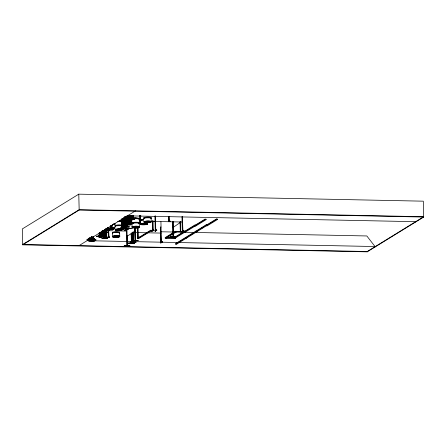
<?xml version="1.0" encoding="UTF-8"?>
<svg xmlns="http://www.w3.org/2000/svg" width="446" height="446" viewBox="0 0 446 446"><rect width="100%" height="100%" fill="white"/><g stroke="black" fill="none" stroke-linecap="round" stroke-linejoin="round"><path stroke-width="0.67" d="M124.506 218.919L124.585 217.642M124.702 217.001C126.257 218.651 121.424 220.792 124.568 218.925M133.064 236.603L133.12 234.624M133.153 238.248L131.871 239.028L133.164 238.303L133.282 236.324M175.997 236.876L170.255 236.82L175.986 236.798L170.322 236.464L175.992 236.553L175.975 236.848M94.296 241.052L88.665 240.935L94.385 240.996L94.374 240.678L88.743 240.567L88.665 240.935L94.385 240.996M98.934 235.22L104.648 235.298L104.643 234.981L99.006 234.864L98.934 235.237L104.648 235.298M101.995 238.51L107.698 238.515L101.995 238.526L102.073 238.153L107.703 238.27L107.631 238.604M118.658 229.027L118.731 228.67L118.658 229.043L124.373 229.105L124.367 228.787L118.725 228.703M120.197 225.67L125.9 225.67L120.275 225.308L120.197 225.682L125.9 225.67M120.264 225.325L125.9 225.425M130.566 224.583L130.494 224.94L121.819 224.684L121.814 224.366L130.572 224.567L124.941 224.7M134.642 219.198L129.011 219.07L134.642 219.198L134.72 218.824L129.084 218.713M134.307 243.388L128.677 243.293L134.307 243.421L134.385 243.048L128.743 243.209M134.374 243.081L128.743 242.97M92.757 239.558L87.065 239.547L87.143 239.19L92.762 239.307L92.774 239.63L87.065 239.53L92.774 239.63M105.797 233.219L100.105 233.225L105.808 233.297L105.802 232.974L100.177 232.857L100.105 233.225L105.808 233.297M124.2 245.724L129.909 245.807L129.903 245.484L124.278 245.367L124.267 245.657M121.864 226.3L127.578 225.67L121.864 226.312L127.589 225.988L127.584 225.665M124.484 217.347L124.261 219.014L123.771 219.304M132.741 236.636L132.891 235.527M96.626 236.151L96.631 236.469L101.967 235.912M96.609 236.174L101.978 235.65L101.989 235.967L96.503 236.425M128.487 228.497L128.532 229.16L128.782 227.884M127.684 228.023L127.511 229.79L127.863 228.079L128.292 229.266L128.147 228.235M104.816 229.991L109.153 230.537L109.147 230.214L105.027 229.645L109.125 230.231M108.941 230.537L104.988 229.935L105.039 229.645M125.064 223.385L125.103 223.095L124.891 223.457L129.323 223.976L129.189 215.881M125.086 223.128L127.166 223.379M125.081 223.368L129.201 223.914L128.994 215.881M129 224.015L128.994 223.407L129.412 223.329L129.429 223.909L127.907 224.823M138.723 223.1L140.936 223.886L138.723 223.111L139.024 222.771L140.975 223.613L140.702 223.914M107.146 237.735L107.447 237.434L107.458 237.757C106.761 237.172 109.738 236.369 108.713 237.317C107.519 237.54 108.646 236.168 108.724 236.77M124.847 230.459L126.452 229.277L124.886 230.543C125.365 230.47 126.842 229.629 126.257 229.539M126.408 229.545L124.601 230.498M132.083 241.024L130.243 242.245M131.319 241.286L131.955 241.258L131.966 241.816L131.297 241.844L131.275 241.275L132.061 241.264L130.488 241.983L130.527 242.295M151.941 231.229L153.508 229.963L151.629 231.223L153.368 230.192L153.379 230.749L153.312 230.225M151.891 231.173L153.474 230.197L152.699 230.214M153.207 230.259L153.519 230.281M170.255 236.798L170.327 236.458M102.067 238.432L107.715 238.588M124.936 224.734L130.566 224.845M125.889 225.721L120.197 225.682M173.41 236.324L173.21 236.157M172.836 221.372L173.265 236.826L173.031 221.372M180.396 221.774L180.68 231.764L180.273 231.842L180.44 231.179M93.024 239.703L91.419 240.366L91.804 240.288M92.98 239.441L92.946 240.009L91.469 240.94L91.452 239.591M93.103 236.664L93.03 240.099L92.768 236.748M102.117 234.596L101.967 234.68M103.299 233.832L103.282 233.843M103.076 234.395L103.361 234.384M105.178 237.869L104.749 237.958L105.072 237.952M104.743 229.751L105.189 238.432M104.587 229.629L104.765 238.515L106.321 237.59L106.321 237.021M106.142 237.668L106.516 237.043M106.421 237.673L105.044 238.526L104.983 237.974M124.317 224.271L124.562 224.277M123.029 218.334L123.213 225.682L123.168 218.25M124.339 224.84L124.651 224.829M121.842 228.402L121.412 228.475L121.736 228.469M123.207 227.56L122.778 227.633L123.168 227.549M121.373 218.93L121.658 229.049L123.219 228.107M131.888 215.652C132.769 219.097 131.18 219.527 132.15 218.434M129.167 223.898C126.497 227.137 128.008 222.465 128.035 224.728L127.79 215.39M133.532 217.598L133.27 217.587M133.426 217.67L133.354 218.139M132.027 219.081L133.583 218.155L133.259 218.161M133.031 242.072L131.431 242.741L131.832 242.663M132.914 241.821C133.889 241.765 132.211 243.215 133.003 241.804M131.871 243.209L131.581 233.202M132.863 242.457L131.453 243.304L131.62 242.652M131.587 241.208L131.676 243.315L133.248 242.379L132.953 232.36M89.997 239.474L90.025 238.9M90.259 239.469L90.17 237.473M91.508 238.153C90.99 238.125 91.865 237.874 91.659 238.643L90.059 239.569L89.975 237.467M91.229 238.716L91.547 238.71M104.487 231.998L102.853 232.661L103.243 232.583M104.659 231.742L104.303 231.82M104.275 232.372L104.587 232.377M127.383 245.105L127.015 245.735M126.965 245.729L126.592 228.385M126.976 230.292L127.194 245.746L127.11 235.672M135.088 227.343L135.233 240.673M124.629 225.643L124.913 225.626M125.761 216.951L126.123 227.059L124.635 226.194L125.064 226.256M129.173 223.959L129.05 215.97M173.054 227.482L180.413 222.42M177.725 231.691L177.714 231.374L183.462 231.736L177.792 231.608M173.249 236.269L173.21 236.731M180.652 231.753L180.195 221.774M78.78 194.161L22.3 228.949L22.69 244.826L367.22 251.839L423.7 217.051L423.31 201.174L78.78 194.161L79.171 210.038L22.69 244.826M79.014 245.64L135.495 210.852M90.304 239.876L96.007 239.987L90.376 239.87M100.556 234.239L106.271 234.301L100.556 234.239L100.551 233.916L106.193 234.05L100.562 233.938M91.631 240.433L92.824 239.697M91.569 236.631L91.664 240.94L93.236 240.004M91.709 240.929L91.737 237.506M103.093 233.999L101.9 234.735L103.288 233.999M103.26 234.301L101.699 235.226L101.671 231.892M130.656 218.033L136.348 218.144L130.645 217.999M129.095 219.031L134.725 219.148M95.996 239.965L90.282 239.614L90.287 239.937M133.17 217.843L131.977 218.585L133.365 217.849M131.955 218.434L131.815 219.086L133.321 218.144M123.18 225.13L124.551 224.45M123.163 225.18L124.356 224.444M124.501 224.739L123.001 225.687M123.213 225.682L124.769 224.756L124.534 217.408M124.624 224.829L124.2 217.486M126.491 223.825L126.48 223.507L132.206 223.892L126.575 223.775M118.664 228.999L124.373 229.105M120.37 227.978L126.001 228.107L120.297 227.984M106.159 237.289L104.961 238.025L106.354 237.289M127.829 224.327L129.028 223.585M129.039 223.418L129.373 223.335M129.223 223.591L127.628 224.266M122.817 227.806L121.624 228.542L123.012 227.806M122.968 228.101L121.429 229.032L121.251 219.683M109.248 237.64L103.628 237.439L109.248 237.64L109.242 237.322M130.243 228.737L131.185 228.157M126.787 236.402L134.987 231.351M131.62 233.576L132.785 232.862M131.676 233.648L132.847 232.862M135.93 242.122L130.288 241.988L135.93 242.423L135.918 242.1M128.677 243.304L128.755 242.936M130.288 241.988L130.383 242.239M138.946 237.434L150.631 230.236L151.378 230.253L151.389 230.733L139.704 237.93L138.957 237.913L138.946 237.434L139.693 237.45L139.704 237.93M138.957 237.913L151.378 230.253M131.637 242.802L132.836 242.066M166.302 238.103L176.549 231.792L176.538 231.312L175.445 231.29L165.193 237.601L165.204 238.08L175.445 238.064L175.434 237.584L167.322 237.417M165.204 238.08L175.456 231.769L176.549 231.792M171.983 234.117L173.12 233.414M174.832 232.36L176.538 231.312M185.581 231.229L184.488 231.206L174.235 237.523L174.247 238.002L175.339 238.025L185.592 231.708L184.499 231.686L174.247 238.002M184.466 231.435L194.712 225.119L195.811 225.141L193.531 226.546M194.724 225.47L204.976 219.159L206.069 219.181L206.08 219.661L195.827 225.971L194.735 225.949L194.712 225.119M184.488 231.206L184.477 231.914L194.724 225.604M175.434 237.584L175.094 238.275M194.735 225.949L204.987 219.638L206.08 219.661M195.253 225.971L185.569 231.937L184.477 231.914M206.136 224.817L175.573 243.639L175.59 244.118L176.683 244.14L207.239 225.319L207.251 225.799L206.158 225.776L206.136 224.817L207.228 224.84M175.59 244.118L216.394 218.986L217.492 219.008L217.503 219.488L207.251 225.799M178.378 242.613L179.521 241.91M190.737 234.997L191.88 234.295M201.531 228.346L202.674 227.65M206.158 225.776L216.405 219.465L217.503 219.488M211.794 222.515L212.932 221.813M423.694 216.717L79.165 209.704L22.679 244.497L367.209 251.511L423.115 217.074M91.252 238.326L90.031 239.062L91.447 238.331M101.85 232.176L101.755 231.909L107.386 232.048L107.386 232.349L107.386 232.048M91.397 238.632L89.841 239.563L89.83 237.551M104.542 231.814L104.559 232.377L104.448 229.712M103.065 232.728L104.292 231.992M104.448 231.736L104.436 232.299L102.875 233.23L102.853 230.549M94.346 238.682L94.335 238.365L88.715 238.242L88.726 238.56L94.346 238.682L88.737 238.504M107.408 237.462L109.025 236.486L107.458 237.757M107.146 237.746L108.952 236.765M125.722 230.047L125.633 229.528L126.201 229.5M132.601 240.528L138.149 240.65M132.523 240.611L138.143 240.734L138.132 240.416L132.512 240.294L132.607 240.561M130.483 242L132.094 241.03M130.215 242.284L131.771 241.292M137.597 238.047C139.068 236.302 140.579 237.696 137.914 238.376L137.597 238.047L139.208 237.133M131.854 241.849L131.698 233.186M137.602 238.37L139.252 237.383M139.464 237.389L137.914 238.376M135.16 240.132C135.328 240.4 135.439 239.697 135.144 240.689M134.893 227.343L135.461 240.689M155.347 230.649C156.501 228.971 153.736 231.039 155.788 230.666L155.431 215.981M160.493 227.081L160.911 242.451L160.493 227.081L161 227.086M155.024 230.838L156.63 229.896L155.063 230.866L155.347 231.162L155.063 230.866M155.035 231.156L156.641 230.13M155.32 231.123L156.92 230.22L156.613 229.891M160.922 221.729L161.435 242.451L161.285 241.899M161.463 242.412C160.61 242.841 160.554 241.442 161.474 241.86M162.277 241.671L160.677 242.908L162.561 241.966L162.238 241.643L160.677 242.908M162.283 241.883L160.711 242.83L160.989 242.914M160.961 242.875L162.55 241.933M182.81 230.827C181.868 230.682 183.033 230.738 182.905 231.351M182.486 216.661L182.849 231.385L182.336 231.34L182.336 230.772L182.414 231.329M182.08 231.519L183.657 230.576L183.975 230.9L182.403 231.848L182.08 231.519L182.403 231.848M182.124 231.764L183.741 230.855L182.091 231.842M182.375 231.809L183.975 230.889M123.609 217.603L124.099 217.314M123.403 221.339L124.674 220.625M132.049 233.715L132.54 233.425M132.573 234.936L132.088 235.226L131.787 233.866M131.782 237.261L132.986 236.547M131.609 235.555L131.771 237.328L133.047 236.547M107.168 228.246C107.553 233.007 107.324 227.778 107.631 230.175M110.692 228.999L111.316 228.943L111.327 229.5M127.361 223.139L127.701 223.072M126.948 215.669L127.104 223.691L131.403 222.955M130.767 222.448L131.392 222.392L131.063 223.022L130.656 215.658M131.815 241.303L132.1 241.347M123.079 225.598L123.141 225.029M127.734 224.182L127.824 224.734L127.595 215.385M101.878 234.585L102.14 235.148L101.989 231.139M127.796 224.739L127.456 215.468M91.597 240.846L91.608 240.282M121.541 228.96L121.864 228.954L121.568 218.936M104.882 238.443L104.938 237.874M102.987 233.147L103.048 232.578M180.524 231.273L180.585 231.831M173.293 236.257L173.304 236.815M99.224 235.689C99.871 235.934 98.94 235.276 99.402 236.213M101.359 231.597L101.537 237.038C97.88 236.754 100.027 235.666 99.542 232.288M101.688 236.452L101.487 237.032M101.699 237.016L101.571 231.669M124.473 224.756L124.506 224.187M103.327 233.827L103.299 234.401L103.16 230.292M103.21 234.312L103.243 233.743M101.844 235.154L101.794 231.134M121.602 228.391L121.619 228.949M102.022 235.226L103.505 234.306L103.355 230.298M122.94 228.118L122.756 218.757M121.708 229.043L121.708 228.469M93.058 239.53L93.125 240.082M133.07 241.899L132.847 241.899M131.715 243.299L131.721 242.735M103.177 232.656L103.098 233.236M90.103 239.558L90.109 238.989M135.283 240.21L135.294 240.768M127.16 245.077L127.394 245.646M127.132 223.117L127.378 223.702M131.33 222.967L131.169 215.608M107.079 229.662L107.475 229.595M107.553 229.634L107.018 229.679L107.029 230.242L111.277 229.517L110.714 229.562L111.032 228.926L111.255 229.517M107.096 230.22L107.023 228.229M107.57 230.192L107.525 227.51M110.781 229.545L110.675 226.217M124.668 226.194L124.557 220.848M139.972 223.496C141.583 220.926 139.397 224.684 140.613 223.491M168.733 220.558C170.037 220.134 169.028 221.617 168.934 221.149M152.755 230.738L152.8 230.22M155.225 230.688L155.849 230.666L155.699 230.142M138.327 237.356L138.227 237.919L138.098 227.209M137.792 237.869C137.323 236.564 139.252 237.958 137.847 237.908L137.591 227.215L137.808 237.902M131.38 241.286L131.492 243.299M131.358 241.844L131.191 233.174M129.491 222.576L133.605 223.167M130.778 222.61L127.556 223.206L130.923 222.632M109.248 229.149L113.529 229.729L109.186 228.882L109.415 229.127M127.422 223.056L127.567 223.608M131.029 215.591L131.141 222.939L131.163 222.376M111.048 229.489L111.037 225.481M107.419 230.164L107.38 227.493M126.146 230.103L125.939 216.271M160.989 242.401L161.43 242.418M131.046 222.465L130.934 223.033L130.795 215.68M107.23 230.259L107.263 229.69M140.027 222.928L140.434 222.888M140.546 223.491L140.401 215.518M168.844 221.11L168.755 216.555M169.318 221.116L169.185 216.483M132.997 242.373L132.757 232.355M99.659 236.302L99.358 235.744M101.716 236.441L101.526 236.48M98.945 236.96L104.314 236.469L104.436 236.826L99.068 237.283L98.945 236.96L99.084 237.328L104.331 236.737M101.487 236.369L101.275 236.971L101.175 231.613M168.404 220.346L170.366 221.511C171.576 221.612 167.936 220.101 168.41 220.67L170.366 221.511M168.41 220.67L168.705 220.614M126.251 226.953L125.95 226.406L126.112 227.047M125.978 226.562L126.212 226.401M123.425 226.919L129.072 226.546L129.156 226.914L123.431 227.237L123.425 226.919L123.431 227.237M123.436 226.953L129.078 226.579M123.436 227.165L129.084 226.791M168.945 221.155L168.688 216.522M155.247 230.649L154.924 215.97M140.451 223.446L140.334 215.49M153.201 230.788L153.078 220.77M108.406 237.261L108.835 237.278L108.595 227.298M161.301 242.457L161.296 241.894M172.903 221.456L172.987 232.89M124.852 225.609L124.908 226.178L126.385 227.036L126.073 216.349M183.378 231.463L177.714 231.374L183.39 231.485M79.171 210.038L423.7 217.051M127.433 215.819L415.627 221.684L415.639 222.019M125.532 220.72L132.356 220.859M139.18 220.999L140.546 221.026M150.781 221.233L155.559 221.333M152.588 221.406L182.615 222.019M126.502 223.769L132.127 223.853M121.83 224.622L127.45 224.801L127.456 224.5M112.877 228.029L108.099 227.934L108.317 237.311L108.2 236.737L109.03 236.809M122.433 228.224L133.354 228.447M134.72 228.475L138.132 228.547M151.389 230.733L150.642 230.716L150.631 230.236M103.037 230.593L112.782 230.788M119.049 230.916L126.703 231.073M160.805 231.769L174.726 232.048M176.12 232.082L366.829 235.962L375.281 246.872M132.534 232.5L161.201 233.085M171.03 237.718L174.408 237.785M175.445 238.064L165.633 238.086L165.622 237.606M109.253 237.339L103.611 237.205L103.706 237.473M92.84 239.524L93.186 239.446M92.852 240.087L93.203 240.009M87.076 240.673L177.575 242.518M178.963 242.546L375.365 246.543M130.299 242.306L135.935 242.334M125.739 229.534L126.458 229.595M125.761 230.052L126.324 230.069M126.212 230.097L125.705 230.086L125.627 226.836L125.755 230.091M153.368 230.192C152.538 229.723 152.37 231.234 153.324 230.749M107.464 232.26L101.772 232.143L107.391 232.26M139.169 237.105L139.487 237.428M131.771 237.328L131.564 235.533M133.164 238.303L133.176 231.892M152.749 230.783L152.571 220.759L152.811 230.777M124.796 226.267L124.651 216.828C126.045 218.573 123.274 223.964 123.185 219.61M108.874 237.272L108.54 227.332M161.452 241.849L160.906 241.883M169.352 221.077L169.207 220.514M140.027 222.967L140.178 223.524L139.838 215.53M132.183 218.986L132.083 215.658M122.828 228.19L122.834 227.633M103.271 233.13C105.312 232.695 104.37 231.909 104.252 229.712M133.399 222.928L129.262 222.331L133.399 222.928L133.376 223.223M133.605 223.184L129.323 222.599M124.891 223.446L127.628 223.836M110.703 229.16L107.625 229.774M109.192 229.199L113.529 229.729M180.295 231.831L180.067 221.857M99.402 236.313L99.352 232.305M133.181 218.233L133.131 215.563M131.815 219.075L131.748 215.736M129.033 223.976L128.855 215.964M106.181 237.679L105.953 228.324M105.15 238.437L104.938 229.757M135.06 240.762L134.748 227.427M91.263 238.153L91.263 238.71M99.508 236.224L101.749 237.016M99.653 235.901L101.454 236.531L99.464 235.917M168.449 220.586L170.4 221.428M138.951 223.056L140.986 223.931M125.019 225.866L126.173 226.546M129.284 228.012L129.262 228.686L129.033 227.962M131.799 237.813L131.932 239.034M123.219 218.49L123.364 219.638M123.157 218.484L123.352 219.705M367.209 251.511L367.22 251.839M216.394 218.986L216.405 219.465M204.976 219.159L204.987 219.638M197.004 231.139L196.987 231.636L195.894 231.613L195.911 231.117M195.816 225.492L195.827 225.971M183.378 231.468L183.384 231.786M182.431 216.695L182.793 231.385L182.286 231.374L181.979 216.65M176.672 243.661L176.683 244.14M175.445 231.29L175.456 231.769M175.328 237.545L175.339 238.025M173.02 234.239L173.07 236.826M155.375 216.009L155.732 230.699M151.127 218.3L151.222 221.707A3.646 0.591 -1.4 0 1 145.742 222.342A3.646 0.591 -1.4 0 1 145.77 221.322A3.646 0.591 -1.4 0 1 151.227 221.707M139.905 215.563L140.1 223.518M139.241 223.44L139.336 226.841A3.646 0.591 -1.4 0 1 133.856 227.477A3.646 0.591 -1.4 0 1 133.884 226.457A3.646 0.591 -1.4 0 1 139.342 226.841M133.465 215.485L133.571 218.166M133.326 215.569L133.376 218.25M133.27 215.479L133.293 218.161M133.142 217.665L133.153 218.222M133.114 231.892L133.203 236.324M132.875 235.114L133.042 242.473M132.618 232.438L132.847 242.468M131.971 223.608L132.049 227.008M131.503 233.013L131.648 237.255M131.386 233.197L131.542 237.294M131.247 233.28L131.347 237.289M127.651 215.474L127.846 223.491M127.327 215.602L127.456 223.619M127.11 216.355L127.288 223.702M125.906 227.839L125.911 228.157M125.432 216.711L125.644 225.459M125.376 216.745L125.594 225.492M124.785 216.907L125.031 226.267M124.763 225.704L124.746 226.267M124.339 217.403L124.562 224.845M122.973 218.245L123.224 228.123M123.074 227.627L123.024 228.207L122.834 218.328M122.617 218.841L122.828 228.201M119.662 233.035L119.751 236.436M112.186 224.851L112.275 228.252M112.386 233.202L112.47 236.603M111.177 225.498L111.277 229.517M110.803 225.565L110.887 228.904M106.287 228.246L106.561 237.606M106.092 228.24L106.36 237.69M106.181 234.033L106.187 234.351M104.392 229.623L104.498 232.394M102.998 230.465L103.104 234.395M99.163 232.896L99.213 236.252M92.907 236.664L93.03 240.099M91.714 240.361L91.753 240.924M91.424 236.715L91.458 238.727L91.374 236.625M91.229 236.715L91.279 238.716M114.895 224.043A3.64 0.591 -1.4 0 0 113.256 224.232A3.64 0.591 -1.4 0 1 114.895 224.082M114.895 223.797A3.629 0.585 -1.4 0 0 114.014 223.875A3.618 0.585 -1.4 0 1 114.895 223.803M114.009 223.981A3.646 0.591 -1.4 0 1 114.89 223.898M112.509 233.353A3.64 0.591 -1.4 0 1 116.523 232.522A3.64 0.591 -1.4 0 1 119.171 233.342M112.453 233.107A3.691 0.597 -1.4 0 1 116.523 232.266A3.691 0.597 -1.4 0 1 119.21 233.096M112.492 232.639A3.64 0.591 -1.4 0 1 116.506 231.814A3.64 0.591 -1.4 0 1 119.154 232.628M112.448 232.89A3.691 0.597 -1.4 0 1 116.517 232.048A3.691 0.597 -1.4 0 1 119.205 232.879M112.771 229.244A3.635 0.585 -1.4 0 1 115.001 228.335M112.715 229.004A3.691 0.597 -1.4 0 1 114.979 228.079M112.71 228.787A3.691 0.597 -1.4 0 1 114.973 227.861M112.754 228.536A3.635 0.585 -1.4 0 1 114.984 227.622M112.66 225.119A3.646 0.591 -1.4 0 1 112.297 224.985M112.308 224.678A3.646 0.591 -1.4 0 1 112.676 224.528M113.256 224.394A3.646 0.591 -1.4 0 1 114.895 224.204M121.797 225.91A3.64 0.591 -1.4 0 1 122.148 226.351M115.113 226.512A3.64 0.591 -1.4 0 1 116.83 225.81A3.64 0.591 -1.4 0 1 121.223 225.799M115.425 226.401A3.691 0.597 -1.4 0 1 118.647 225.436A3.691 0.597 -1.4 0 1 121.819 226.256M121.73 221.422A3.691 0.597 -1.4 0 1 122.087 221.863M118.541 221.194A3.691 0.597 -1.4 0 1 121.15 221.311M115.458 225.932A3.64 0.591 -1.4 0 1 118.162 224.996A3.64 0.591 -1.4 0 1 122.132 225.637M121.697 221.673A3.64 0.591 -1.4 0 1 122.042 222.108M117.605 221.489A3.64 0.591 -1.4 0 1 121.117 221.562M115.419 226.183A3.691 0.597 -1.4 0 1 118.642 225.213A3.691 0.597 -1.4 0 1 121.814 226.038M121.725 221.205A3.691 0.597 -1.4 0 1 122.081 221.645M119.495 220.976A3.691 0.597 -1.4 0 1 121.145 221.093M119.472 220.737A3.64 0.591 -1.4 0 1 122.026 221.4M132.088 223.758A3.64 0.591 -1.4 0 1 136.102 222.928A3.64 0.591 -1.4 0 1 138.756 223.747M132.401 223.652A3.691 0.597 -1.4 0 1 135.623 222.682A3.691 0.597 -1.4 0 1 138.79 223.502M132.295 219.41A3.691 0.597 -1.4 0 1 135.038 218.456A3.691 0.597 -1.4 0 1 139.063 219.114M132.072 223.045A3.64 0.591 -1.4 0 1 135.612 222.225A3.64 0.591 -1.4 0 1 139.102 222.883M132.345 219.655A3.64 0.591 -1.4 0 1 135.049 218.713A3.64 0.591 -1.4 0 1 139.018 219.36M132.395 223.429A3.691 0.597 -1.4 0 1 135.617 222.465A3.691 0.597 -1.4 0 1 138.784 223.284M132.289 219.192A3.691 0.597 -1.4 0 1 135.032 218.239A3.691 0.597 -1.4 0 1 139.057 218.891M133.683 218.105A3.64 0.591 -1.4 0 1 137.719 218.055A3.64 0.591 -1.4 0 1 139.001 218.646M132.328 218.941A3.64 0.591 -1.4 0 1 132.925 218.217M140.395 216.578A3.691 0.597 -1.4 0 1 140.412 215.981M140.133 220.681A3.691 0.597 -1.4 0 1 140.144 220.369M140.518 220.218A3.691 0.597 -1.4 0 1 143.724 219.845M140.128 220.463A3.691 0.597 -1.4 0 1 143.718 219.627M140.178 220.213A3.635 0.585 -1.4 0 1 143.712 219.393M140.445 216.817A3.64 0.591 -1.4 0 1 140.094 216.382M140.462 216.232A3.64 0.591 -1.4 0 1 141.042 216.093M140.39 216.36A3.691 0.597 -1.4 0 1 140.406 215.764M140.434 216.109A3.635 0.585 -1.4 0 1 140.083 215.669M140.195 220.921A3.635 0.585 -1.4 0 1 140.206 220.619M140.574 220.469A3.635 0.585 -1.4 0 1 143.729 220.101M144.331 218.752A3.64 0.591 -1.4 0 1 147.035 217.815A3.64 0.591 -1.4 0 1 151.01 218.456M143.796 218.222A3.691 0.597 -1.4 0 1 147.988 217.536A3.691 0.597 -1.4 0 1 151.049 218.211M144.281 218.512A3.691 0.597 -1.4 0 1 143.919 218.378M143.835 217.76A3.64 0.591 -1.4 0 1 147.972 217.079A3.64 0.591 -1.4 0 1 150.988 217.748M143.79 218.005A3.691 0.597 -1.4 0 1 147.983 217.319A3.691 0.597 -1.4 0 1 151.043 217.994M186.924 237.35L185.826 237.328L185.837 237.807L186.935 237.83L186.924 237.35M186.751 237.45L185.659 237.428L185.67 237.908L186.768 237.93L186.751 237.45M114.282 237.205A3.64 0.591 -1.4 0 0 119.757 236.57A3.64 0.591 -1.4 0 0 114.31 236.185A3.64 0.591 -1.4 0 0 114.282 237.205A3.629 0.585 -1.4 0 0 119.74 236.586A3.629 0.585 -1.4 0 0 114.315 236.202A3.629 0.585 -1.4 0 0 114.287 237.216M114.282 236.982A3.629 0.585 -1.4 0 0 119.734 236.352A3.629 0.585 -1.4 0 0 114.31 235.967A3.629 0.585 -1.4 0 0 114.282 236.982A3.618 0.585 -1.4 0 0 119.729 236.341A3.618 0.585 -1.4 0 0 114.315 235.962A3.618 0.585 -1.4 0 0 114.287 236.977M114.271 237.071A3.646 0.591 -1.4 0 0 119.757 236.436A3.646 0.591 -1.4 0 0 114.304 236.051A3.646 0.591 -1.4 0 0 114.271 237.071M112.197 225.063A3.635 0.585 -1.4 0 0 112.676 225.341A3.618 0.585 -1.4 0 1 112.214 225.057M114.906 224.433A3.635 0.585 -1.4 0 0 112.325 224.907A3.618 0.585 -1.4 0 1 114.912 224.433M116.897 230.376A3.629 0.585 -1.4 0 0 122.349 229.746A3.629 0.585 -1.4 0 0 116.924 229.361A3.629 0.585 -1.4 0 0 116.897 230.376M116.891 230.13A3.629 0.585 -1.4 0 0 122.343 229.495A3.629 0.585 -1.4 0 0 116.919 229.11A3.629 0.585 -1.4 0 0 116.891 230.13A3.618 0.585 -1.4 0 0 122.332 229.506A3.618 0.585 -1.4 0 0 116.924 229.121A3.618 0.585 -1.4 0 0 116.891 230.136M116.88 230.242A3.646 0.591 -1.4 0 0 122.366 229.601A3.646 0.591 -1.4 0 0 116.913 229.216A3.646 0.591 -1.4 0 0 116.88 230.242M133.861 227.616A3.64 0.591 -1.4 0 0 139.336 226.975A3.64 0.591 -1.4 0 0 133.889 226.596A3.64 0.591 -1.4 0 0 133.861 227.616A3.629 0.585 -1.4 0 0 139.319 226.992A3.629 0.585 -1.4 0 0 133.9 226.607A3.629 0.585 -1.4 0 0 133.867 227.622M133.861 227.376A3.629 0.585 -1.4 0 0 139.314 226.741A3.629 0.585 -1.4 0 0 133.895 226.362A3.629 0.585 -1.4 0 0 133.861 227.376A3.618 0.585 -1.4 0 0 139.308 226.752A3.618 0.585 -1.4 0 0 133.895 226.367A3.618 0.585 -1.4 0 0 133.867 227.382M141.967 224.79A3.629 0.585 -1.4 0 0 147.42 224.154A3.629 0.585 -1.4 0 0 142.001 223.775A3.629 0.585 -1.4 0 0 141.967 224.79M141.962 224.539A3.629 0.585 -1.4 0 0 147.414 223.909A3.629 0.585 -1.4 0 0 141.995 223.524A3.629 0.585 -1.4 0 0 141.962 224.539A3.618 0.585 -1.4 0 0 147.409 223.914A3.618 0.585 -1.4 0 0 141.995 223.535A3.618 0.585 -1.4 0 0 141.967 224.55M141.956 224.645A3.646 0.591 -1.4 0 0 147.442 224.009A3.646 0.591 -1.4 0 0 141.984 223.624A3.646 0.591 -1.4 0 0 141.956 224.645M145.753 222.487A3.629 0.585 -1.4 0 0 151.205 221.852A3.629 0.585 -1.4 0 0 145.786 221.472A3.64 0.591 -1.4 0 0 145.747 222.498A3.64 0.591 -1.4 0 0 151.222 221.863A3.64 0.591 -1.4 0 0 145.775 221.478A3.629 0.585 -1.4 0 0 145.753 222.487M145.747 222.236A3.629 0.585 -1.4 0 0 151.2 221.606A3.629 0.585 -1.4 0 0 145.781 221.222A3.629 0.585 -1.4 0 0 145.747 222.236M145.753 222.242A3.618 0.585 -1.4 0 0 151.194 221.612A3.618 0.585 -1.4 0 0 145.781 221.233A3.618 0.585 -1.4 0 0 145.753 222.242"/></g></svg>
